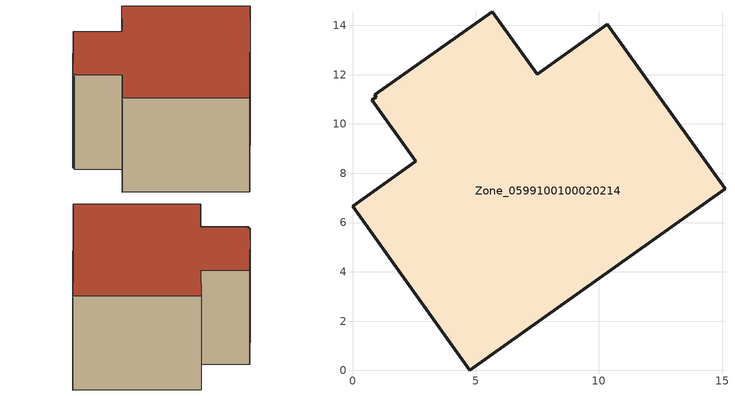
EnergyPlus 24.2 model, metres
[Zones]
Zone_0599100100020214
 floor ground (C_G): 0.9,11.18 5.67,14.56 7.5,12.01 10.34,14.04 15.12,7.36 4.75,0 0,6.66 2.57,8.48 0.79,10.98 0.96,11.09 z0
 wall outside (C_F): 4.75,0 15.12,7.36 10.34,14.04 7.5,12.01 5.67,14.56 0.9,11.18 0.96,11.09 0.79,10.98 2.57,8.48 0,6.66 4.75,0 z0:6.78
 roof outside (C_R): 5.67,14.56 0.9,11.18 0.96,11.09 0.79,10.98 2.57,8.48 0,6.66 4.75,0 15.12,7.36 10.34,14.04 7.5,12.01 z6.78
[BUILDING]
Pand.0599100100020214: North Axis=0; Terrain=City; Loads Convergence Tolerance Value=0.04; Temperature Convergence Tolerance Value=0.4; Solar Distribution=FullExterior; Maximum Number of Warmup Days=25; Minimum Number of Warmup Days=1
[Site:Location]
Rotterdam.The.Hague.AP_ZH_NLD Design_Conditions: Latitude=51.96; Longitude=4.45; Time Zone=1; Elevation=-4.5
[SITE:GROUNDTEMPERATURE:BUILDINGSURFACE]
18, 18, 18, 18, 18, 18, 18, 18, 18, 18, 18, 18
[MATERIAL] Thermal Absorptance=0.9; Solar Absorptance=0.7; Visible Absorptance=0.7
Name | Roughness | Thickness | Conductivity | Density | Specific Heat
G.D.2015-2018 | MediumSmooth | 0.15 | 0.0428571 | 540 | 1210
F.D.2015-2018 | Rough | 0.3 | 0.0666667 | 1920 | 840
R.D.2015-2018 | MediumRough | 0.2 | 0.0333333 | 1500 | 1000
[CONSTRUCTION]
C_G: G.D.2015-2018
C_F: F.D.2015-2018
C_R: R.D.2015-2018
[ZONE]
Zone_0599100100020214: Type=1; Multiplier=1; Ceiling Height=Autocalculate; Volume=Autocalculate; Floor Area=autocalculate; Part of Total Floor Area=Yes
[ZONEINFILTRATION:DESIGNFLOWRATE]
Infil_Zone_0599100100020214: Zone or ZoneList or Space or SpaceList=Zone_0599100100020214; Schedule=AlwaysOn; Design Flow Rate Calculation Method=Flow/Area; Flow Rate per Floor Area=0.0021; Constant Term Coefficient=1; Temperature Term Coefficient=0; Velocity Term Coefficient=0; Velocity Squared Term Coefficient=0
[HVACTEMPLATE:ZONE:IDEALLOADSAIRSYSTEM]
Zone_0599100100020214: Maximum Heating Supply Air Temperature=50; Minimum Cooling Supply Air Temperature=13; Maximum Heating Supply Air Humidity Ratio=0.0156; Minimum Cooling Supply Air Humidity Ratio=0.0077; Heating Limit=NoLimit; Cooling Limit=NoLimit; Dehumidification Control Type=ConstantSensibleHeatRatio; Cooling Sensible Heat Ratio=0.7; Dehumidification Setpoint=60; Humidification Control Type=None; Humidification Setpoint=30; Outdoor Air Method=None; Outdoor Air Flow Rate per Person=0.00944; Outdoor Air Flow Rate per Zone Floor Area=0; Outdoor Air Flow Rate per Zone=0; Demand Controlled Ventilation Type=None; Outdoor Air Economizer Type=NoEconomizer; Heat Recovery Type=None; Sensible Heat Recovery Effectiveness=0.7; Latent Heat Recovery Effectiveness=0.65
[ZONECONTROL:THERMOSTAT]
ThermostatControl_Zone_0599100100020214: Zone or ZoneList=Zone_0599100100020214; Control Type Schedule=DualSetpointControlType; Control 1=Thermostat_Zone_0599100100020214; Temperature Difference Between Cutout And Setpoint=0
[THERMOSTATSETPOINT:DUALSETPOINT]
Thermostat_Zone_0599100100020214: Heating Setpoint Temperature Schedule=HeatingSetpoint_Zone_0599100100020214; Cooling Setpoint Temperature Schedule=CoolingSetpoint_Zone_0599100100020214
[SCHEDULE:COMPACT]
HeatingSetpoint_Zone_0599100100020214: Through: 12/31, For: AllDays, Until: 24:00, 21
CoolingSetpoint_Zone_0599100100020214: Through: 12/31, For: AllDays, Until: 24:00, 24
DualSetpointControlType: Through: 12/31, For: AllDays, Until: 24:00, 4
AlwaysOn: Through: 12/31, For: AllDays, Until: 24:00, 1
